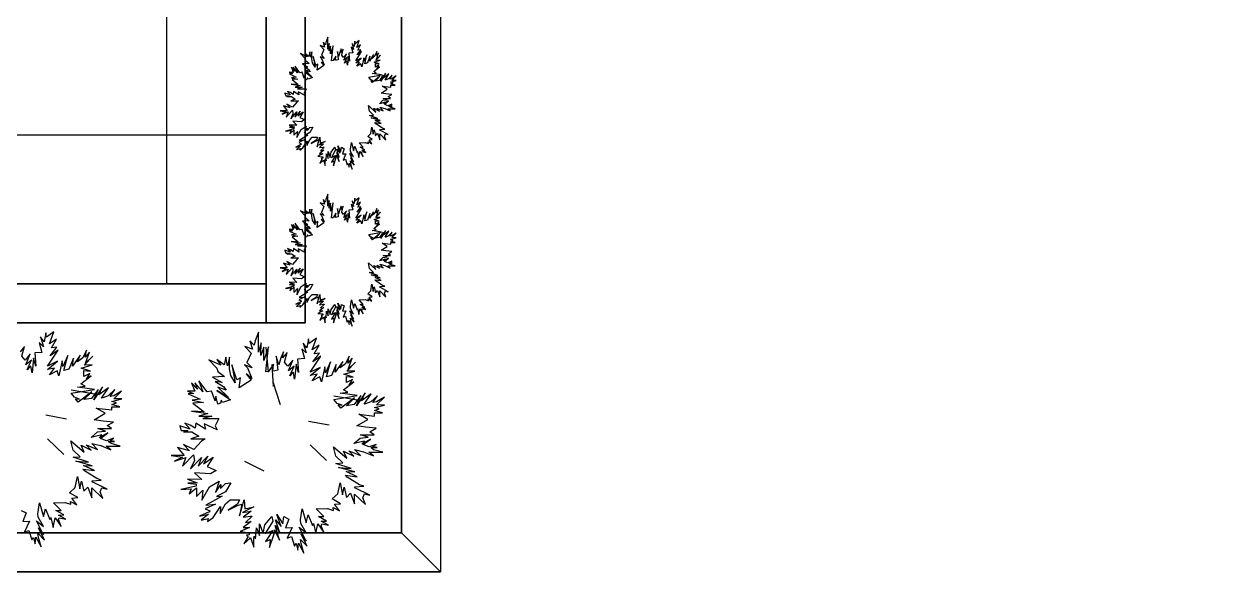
# Model space of a CAD drawing. Header units: metres. Extents: x 2 to 41.8, y 0.2 to 29.5.
# Drawn here: x 11.733 to 15.953, y 5.384 to 7.301 of the extents above; entities that cross this region are included whole.
import ezdxf

# ---------------------------------------------------------------- set-up
doc = ezdxf.new("R2010")
doc.units = ezdxf.units.M

msp = doc.modelspace()

# ---------------------------------------------------------------- linework, layer by layer
for p, q in [((12.2313, 10.688), (12.2313, 6.3923)), ((12.5806, 9.0517), (12.5806, 6.3923)), ((12.5806, 9.0517), (12.5806, 6.256)), ((12.5806, 9.0517), (12.5806, 6.256)), ((13.1902, 9.0517), (13.1902, 5.3839)), ((12.5806, 8.9153), (12.5806, 6.3923)), ((12.7169, 8.9153), (12.7169, 6.256)), ((12.7169, 8.9153), (12.7169, 6.256)), ((12.7169, 8.9153), (12.7169, 6.256)), ((13.0539, 8.9153), (13.0539, 5.5203)), ((13.0539, 8.9153), (13.0539, 5.5203)), ((13.0539, 8.9153), (13.0539, 5.5203)), ((9.3952, 6.914), (12.5806, 6.914)), ((9.3803, 6.3923), (12.5806, 6.3923)), ((9.3952, 6.3923), (12.5806, 6.3923)), ((9.5166, 6.256), (12.7169, 6.256)), ((9.5166, 6.256), (12.5806, 6.256)), ((10.4897, 6.256), (12.5806, 6.256)), ((12.5788, 6.1704), (12.5879, 6.0833)), ((12.5999, 6.1102), (12.6054, 6.0327)), ((12.6037, 6.0487), (12.6298, 5.9702)), ((11.8982, 6.0213), (11.9798, 6.0077)), ((12.8175, 5.9999), (12.8992, 5.9863)), ((11.8093, 5.9332), (11.8819, 5.9199)), ((12.7286, 5.9119), (12.8012, 5.8985)), ((11.8148, 5.8495), (11.8726, 5.7953)), ((12.7341, 5.8281), (12.7919, 5.774)), ((12.5046, 5.7714), (12.5724, 5.7378)), ((9.5166, 5.5203), (13.0539, 5.5203)), ((9.5166, 5.5203), (13.0539, 5.5203)), ((9.5166, 5.5203), (13.0539, 5.5203)), ((9.3803, 5.3839), (13.1902, 5.3839))]:
    msp.add_line(p, q)
for points in [[(10.9351, 11.5091), (10.9351, 10.688), (15.9533, 10.688), (15.9533, 7.9423), (13.1902, 7.9423), (13.1902, 9.0517), (12.5806, 9.0517), (12.5806, 6.3923), (9.3952, 6.3923), (9.3952, 11.5091), (10.9351, 11.5091)], [(13.0539, 8.9153), (13.1902, 9.0517), (13.1902, 5.3839), (13.0539, 5.5203), (13.0539, 8.9153)], [(13.0539, 8.9153), (13.0539, 5.5203), (9.5166, 5.5203), (9.5166, 6.256), (12.7169, 6.256), (12.7169, 8.9153), (13.0539, 8.9153)], [(13.0355, 7.1034), (13.0198, 7.104), (13.0351, 7.1197), (13.0199, 7.11), (13.0131, 7.1086), (13.0218, 7.1229), (13.0091, 7.11), (12.9994, 7.1059), (12.9966, 7.1054), (13.0101, 7.1268), (12.9913, 7.1121), (12.9983, 7.1292), (12.9822, 7.1015), (12.9903, 7.1235), (12.9776, 7.1044), (12.9632, 7.102), (12.978, 7.1187), (12.9522, 7.0968), (12.9472, 7.1039), (12.9546, 7.1032), (12.945, 7.107), (12.9393, 7.1152), (12.9837, 7.1233), (12.9513, 7.1283), (12.9656, 7.1305), (12.9575, 7.1353), (12.9772, 7.1518), (12.9682, 7.1449), (12.9743, 7.157), (12.9629, 7.1506), (12.9631, 7.1632), (12.976, 7.1618), (12.9578, 7.1679), (12.9789, 7.1746), (12.9637, 7.1744), (12.9803, 7.1931), (12.9663, 7.1782), (12.9739, 7.2013), (12.9659, 7.191), (12.9679, 7.2056), (12.9609, 7.1898), (12.9508, 7.1812), (12.9558, 7.1947), (12.9416, 7.172), (12.9435, 7.1886), (12.9345, 7.1656), (12.9252, 7.1627), (12.9329, 7.1942), (12.9231, 7.1712), (12.9219, 7.1832), (12.9155, 7.1518), (12.9121, 7.1623), (12.898, 7.154), (12.9075, 7.1679), (12.8938, 7.1654), (12.9131, 7.1822), (12.894, 7.1723), (12.9143, 7.2056), (12.8992, 7.1936), (12.9117, 7.2118), (12.9015, 7.2104), (12.9109, 7.2285), (12.8978, 7.2189), (12.9058, 7.2436), (12.8921, 7.2324), (12.8908, 7.2419), (12.8879, 7.2233), (12.8809, 7.2333), (12.8862, 7.2126), (12.8779, 7.2214), (12.8833, 7.2008), (12.8697, 7.1998), (12.872, 7.1718), (12.867, 7.1889), (12.8645, 7.1579), (12.8625, 7.1719), (12.8589, 7.1694), (12.855, 7.1647), (12.8636, 7.1851), (12.8527, 7.1749), (12.861, 7.1975), (12.8512, 7.1849), (12.8449, 7.1931), (12.8502, 7.2135), (12.8416, 7.2022), (12.8434, 7.2147), (12.8382, 7.2023), (12.8341, 7.1874), (12.8295, 7.2057), (12.8323, 7.1763), (12.8265, 7.175), (12.8231, 7.1746), (12.824, 7.1892), (12.8148, 7.1738), (12.8095, 7.1732), (12.8145, 7.2252), (12.8058, 7.1967), (12.8058, 7.2243), (12.8003, 7.2074), (12.8009, 7.2335), (12.7959, 7.2139), (12.7958, 7.2148), (12.7958, 7.256), (12.7895, 7.2375), (12.7877, 7.2284), (12.7794, 7.2377), (12.7844, 7.2206), (12.7697, 7.226), (12.7819, 7.2123), (12.7736, 7.1923), (12.7835, 7.1811), (12.7692, 7.1873), (12.7744, 7.1814), (12.7832, 7.159), (12.7723, 7.1685), (12.7819, 7.1559), (12.759, 7.1397), (12.7611, 7.1605), (12.7544, 7.1559), (12.7451, 7.1878), (12.7513, 7.1502), (12.7427, 7.1654), (12.7404, 7.1792), (12.7404, 7.2038), (12.7366, 7.1858), (12.7336, 7.2038), (12.7301, 7.1878), (12.7165, 7.1991), (12.7237, 7.1872), (12.7011, 7.1979), (12.7165, 7.1805), (12.7185, 7.1734), (12.731, 7.163), (12.708, 7.1619), (12.7266, 7.1504), (12.7134, 7.153), (12.7293, 7.142), (12.7341, 7.1348), (12.7183, 7.1406), (12.7384, 7.1193), (12.7165, 7.1336), (12.7421, 7.1142), (12.7272, 7.1087), (12.7246, 7.1134), (12.7231, 7.1071), (12.7182, 7.1053), (12.7144, 7.1218), (12.7134, 7.1121), (12.7063, 7.1326), (12.6977, 7.1313), (12.6823, 7.1541), (12.6897, 7.1313), (12.6746, 7.1502), (12.6795, 7.1369), (12.6685, 7.1502), (12.6745, 7.1323), (12.6606, 7.1327), (12.672, 7.128), (12.6621, 7.1268), (12.6849, 7.1156), (12.6691, 7.1137), (12.6913, 7.1086), (12.6708, 7.1072), (12.6922, 7.0895), (12.6683, 7.0909), (12.6995, 7.086), (12.6823, 7.0804), (12.7066, 7.0804), (12.6896, 7.075), (12.7201, 7.075), (12.713, 7.0597), (12.7173, 7.0516), (12.6925, 7.0645), (12.6951, 7.0532), (12.6765, 7.0656), (12.6751, 7.0548), (12.6655, 7.0614), (12.6552, 7.0657), (12.6655, 7.0532), (12.6458, 7.0598), (12.6487, 7.0499), (12.661, 7.0499), (12.6529, 7.0475), (12.6691, 7.0475), (12.6821, 7.0386), (12.6669, 7.033), (12.694, 7.033), (12.6875, 7.0278), (12.6726, 7.0102), (12.653, 7.0209), (12.6643, 7.0078), (12.6415, 7.0147), (12.6543, 6.9982), (12.6294, 6.9982), (12.6508, 6.9943), (12.6361, 6.9859), (12.6575, 6.9939), (12.6508, 6.9755), (12.6721, 6.9995), (12.674, 6.9873), (12.6663, 6.9703), (12.6874, 6.9941), (12.6808, 6.9759), (12.6994, 6.9968), (12.6907, 6.9807), (12.7097, 6.9948), (12.6981, 6.9749), (12.715, 6.9669), (12.7044, 6.9596), (12.6738, 6.9618), (12.6876, 6.9474), (12.6604, 6.9481), (12.679, 6.9408), (12.6615, 6.9404), (12.6771, 6.938), (12.6773, 6.9339), (12.6739, 6.9334), (12.6478, 6.9264), (12.6673, 6.9285), (12.6636, 6.9175), (12.6775, 6.9303), (12.6776, 6.9283), (12.6775, 6.9124), (12.69, 6.9256), (12.6878, 6.9042), (12.7026, 6.9325), (12.7207, 6.944), (12.714, 6.9208), (12.7241, 6.9373), (12.7236, 6.9291), (12.7331, 6.9395), (12.7433, 6.9405), (12.733, 6.9222), (12.7156, 6.9118), (12.7266, 6.9129), (12.6954, 6.8939), (12.7136, 6.8958), (12.6945, 6.8864), (12.703, 6.8824), (12.7024, 6.8795), (12.702, 6.8797), (12.6837, 6.8708), (12.7004, 6.8751), (12.6867, 6.8626), (12.7, 6.8664), (12.6987, 6.8596), (12.7092, 6.8681), (12.7235, 6.8912), (12.7229, 6.8765), (12.733, 6.8964), (12.7416, 6.905), (12.7597, 6.905), (12.756, 6.896), (12.7379, 6.8833), (12.7557, 6.8931), (12.7638, 6.8959), (12.7594, 6.8718), (12.7687, 6.9053), (12.7695, 6.8861), (12.7866, 6.8906), (12.765, 6.8783), (12.7816, 6.8817), (12.7666, 6.8688), (12.7804, 6.871), (12.783, 6.871), (12.7828, 6.8701), (12.7709, 6.858), (12.782, 6.8598), (12.7665, 6.8472), (12.7785, 6.8473), (12.761, 6.8386), (12.7752, 6.837), (12.7783, 6.837), (12.7782, 6.8319), (12.7729, 6.8311), (12.7757, 6.8288), (12.7678, 6.8133), (12.7793, 6.8242), (12.7807, 6.8264), (12.787, 6.8063), (12.787, 6.8239), (12.7877, 6.8293), (12.79, 6.8232), (12.7921, 6.8467), (12.7978, 6.8305), (12.7978, 6.8548), (12.8046, 6.8347), (12.8079, 6.8528), (12.8211, 6.87), (12.8228, 6.8607), (12.8085, 6.8345), (12.823, 6.8413), (12.8091, 6.818), (12.8176, 6.8221), (12.8164, 6.8056), (12.8257, 6.8341), (12.8261, 6.8424), (12.8354, 6.8209), (12.8274, 6.8514), (12.8363, 6.8361), (12.8278, 6.8633), (12.8389, 6.8496), (12.8308, 6.8748), (12.8421, 6.8552), (12.8441, 6.8701), (12.8535, 6.8649), (12.847, 6.8469), (12.8595, 6.8476), (12.8502, 6.8252), (12.8585, 6.8285), (12.864, 6.8085), (12.8675, 6.8139), (12.8707, 6.8001), (12.8716, 6.8142), (12.8817, 6.7939), (12.877, 6.8135), (12.8756, 6.8223), (12.8883, 6.808), (12.877, 6.8334), (12.8866, 6.8188), (12.873, 6.8483), (12.8866, 6.8364), (12.8759, 6.8559), (12.8757, 6.8632), (12.8785, 6.8864), (12.8865, 6.8573), (12.8904, 6.8736), (12.8987, 6.8515), (12.9003, 6.8557), (12.9048, 6.8347), (12.9086, 6.8549), (12.92, 6.8367), (12.9146, 6.851), (12.9164, 6.8549), (12.929, 6.8522), (12.915, 6.8604), (12.9252, 6.8608), (12.9099, 6.8703), (12.9197, 6.8703), (12.9056, 6.8862), (12.9268, 6.887), (12.9384, 6.883), (12.9376, 6.8891), (12.9497, 6.8818), (12.9405, 6.8959), (12.9518, 6.897), (12.9361, 6.9073), (12.9469, 6.9179), (12.9507, 6.941), (12.9554, 6.9155), (12.9586, 6.9315), (12.9628, 6.9104), (12.9706, 6.9192), (12.9783, 6.8965), (12.9783, 6.9172), (12.9991, 6.8951), (12.9942, 6.909), (12.9975, 6.9174), (13.0076, 6.9147), (12.9801, 6.9294), (12.9784, 6.9323), (12.9962, 6.9337), (12.9881, 6.9368), (12.964, 6.9528), (12.961, 6.9567), (12.9612, 6.9566), (12.9833, 6.9534), (12.9622, 6.9642), (12.9789, 6.9635), (12.9481, 6.9731), (12.9717, 6.9709), (12.9426, 6.9814), (12.956, 6.9824), (12.9425, 6.9964), (12.9381, 7.016), (12.9637, 6.9923), (12.9577, 7.0068), (12.9773, 6.9965), (12.9676, 7.0075), (12.9894, 6.9978), (12.9782, 7.0105), (12.9953, 7.0059), (13.0144, 6.9972), (13.0057, 7.005), (13.0324, 7.005), (13.0147, 7.01), (13.0092, 7.0143), (13.0217, 7.0145), (13.0128, 7.0166), (13.0198, 7.0212), (13.0063, 7.0157), (12.9946, 7.021), (13.009, 7.0323), (12.992, 7.0219), (12.9975, 7.0282), (12.9768, 7.0227), (12.9892, 7.0345), (13.0044, 7.0363), (12.9898, 7.0414), (13.016, 7.0414), (13.0076, 7.0477), (13.0197, 7.0548), (12.9995, 7.0572), (12.9826, 7.0601), (13.0038, 7.0734), (12.9863, 7.0842), (13.0165, 7.0806), (13.0163, 7.0871), (13.0318, 7.0871), (13.0162, 7.0917), (13.0251, 7.0953), (13.0161, 7.0984), (13.0355, 7.1034)], [(13.0355, 6.5534), (13.0198, 6.554), (13.0351, 6.5696), (13.0199, 6.56), (13.0131, 6.5586), (13.0218, 6.5729), (13.0091, 6.56), (12.9994, 6.5559), (12.9966, 6.5553), (13.0101, 6.5768), (12.9913, 6.5621), (12.9983, 6.5792), (12.9822, 6.5515), (12.9903, 6.5734), (12.9776, 6.5544), (12.9632, 6.552), (12.978, 6.5687), (12.9522, 6.5467), (12.9472, 6.5539), (12.9546, 6.5532), (12.945, 6.557), (12.9393, 6.5652), (12.9837, 6.5733), (12.9513, 6.5783), (12.9656, 6.5805), (12.9575, 6.5853), (12.9772, 6.6017), (12.9682, 6.5948), (12.9743, 6.607), (12.9629, 6.6006), (12.9631, 6.6132), (12.976, 6.6117), (12.9578, 6.6179), (12.9789, 6.6246), (12.9637, 6.6243), (12.9803, 6.6431), (12.9663, 6.6282), (12.9739, 6.6513), (12.9659, 6.6409), (12.9679, 6.6556), (12.9609, 6.6398), (12.9508, 6.6312), (12.9558, 6.6447), (12.9416, 6.622), (12.9435, 6.6386), (12.9345, 6.6156), (12.9252, 6.6127), (12.9329, 6.6442), (12.9231, 6.6212), (12.9219, 6.6332), (12.9155, 6.6017), (12.9121, 6.6123), (12.898, 6.604), (12.9075, 6.6178), (12.8938, 6.6154), (12.9131, 6.6322), (12.894, 6.6222), (12.9143, 6.6556), (12.8992, 6.6436), (12.9117, 6.6618), (12.9015, 6.6604), (12.9109, 6.6785), (12.8978, 6.6689), (12.9058, 6.6936), (12.8921, 6.6823), (12.8908, 6.6919), (12.8879, 6.6733), (12.8809, 6.6832), (12.8862, 6.6626), (12.8779, 6.6713), (12.8833, 6.6508), (12.8697, 6.6498), (12.872, 6.6217), (12.867, 6.6389), (12.8645, 6.6078), (12.8625, 6.6219), (12.8589, 6.6194), (12.855, 6.6146), (12.8636, 6.6351), (12.8527, 6.6248), (12.861, 6.6475), (12.8512, 6.6348), (12.8449, 6.6431), (12.8502, 6.6635), (12.8416, 6.6522), (12.8434, 6.6646), (12.8382, 6.6523), (12.8341, 6.6373), (12.8295, 6.6557), (12.8323, 6.6263), (12.8265, 6.625), (12.8231, 6.6246), (12.824, 6.6392), (12.8148, 6.6237), (12.8095, 6.6232), (12.8145, 6.6752), (12.8058, 6.6467), (12.8058, 6.6743), (12.8003, 6.6574), (12.8009, 6.6834), (12.7959, 6.6639), (12.7958, 6.6648), (12.7958, 6.7059), (12.7895, 6.6875), (12.7877, 6.6784), (12.7794, 6.6877), (12.7844, 6.6706), (12.7697, 6.676), (12.7819, 6.6623), (12.7736, 6.6422), (12.7835, 6.6311), (12.7692, 6.6373), (12.7744, 6.6314), (12.7832, 6.609), (12.7723, 6.6185), (12.7819, 6.6058), (12.759, 6.5897), (12.7611, 6.6105), (12.7544, 6.6059), (12.7451, 6.6378), (12.7513, 6.6002), (12.7427, 6.6154), (12.7404, 6.6292), (12.7404, 6.6538), (12.7366, 6.6357), (12.7336, 6.6538), (12.7301, 6.6378), (12.7165, 6.6491), (12.7237, 6.6372), (12.7011, 6.6478), (12.7165, 6.6304), (12.7185, 6.6234), (12.731, 6.613), (12.708, 6.6119), (12.7266, 6.6004), (12.7134, 6.6029), (12.7293, 6.592), (12.7341, 6.5848), (12.7183, 6.5906), (12.7384, 6.5692), (12.7165, 6.5836), (12.7421, 6.5641), (12.7272, 6.5586), (12.7246, 6.5634), (12.7231, 6.5571), (12.7182, 6.5553), (12.7144, 6.5718), (12.7134, 6.5621), (12.7063, 6.5826), (12.6977, 6.5813), (12.6823, 6.604), (12.6897, 6.5813), (12.6746, 6.6002), (12.6795, 6.5868), (12.6685, 6.6002), (12.6745, 6.5823), (12.6606, 6.5827), (12.672, 6.5779), (12.6621, 6.5768), (12.6849, 6.5656), (12.6691, 6.5636), (12.6913, 6.5585), (12.6708, 6.5571), (12.6922, 6.5395), (12.6683, 6.5409), (12.6995, 6.536), (12.6823, 6.5304), (12.7066, 6.5304), (12.6896, 6.525), (12.7201, 6.525), (12.713, 6.5097), (12.7173, 6.5016), (12.6925, 6.5144), (12.6951, 6.5032), (12.6765, 6.5156), (12.6751, 6.5048), (12.6655, 6.5113), (12.6552, 6.5156), (12.6655, 6.5032), (12.6458, 6.5098), (12.6487, 6.4999), (12.661, 6.4999), (12.6529, 6.4975), (12.6691, 6.4975), (12.6821, 6.4886), (12.6669, 6.483), (12.694, 6.483), (12.6875, 6.4777), (12.6726, 6.4602), (12.653, 6.4709), (12.6643, 6.4577), (12.6415, 6.4647), (12.6543, 6.4482), (12.6294, 6.4482), (12.6508, 6.4442), (12.6361, 6.4358), (12.6575, 6.4439), (12.6508, 6.4254), (12.6721, 6.4495), (12.674, 6.4372), (12.6663, 6.4203), (12.6874, 6.444), (12.6808, 6.4259), (12.6994, 6.4468), (12.6907, 6.4306), (12.7097, 6.4448), (12.6981, 6.4249), (12.715, 6.4168), (12.7044, 6.4096), (12.6738, 6.4118), (12.6876, 6.3974), (12.6604, 6.3981), (12.679, 6.3908), (12.6615, 6.3904), (12.6771, 6.388), (12.6773, 6.3839), (12.6739, 6.3834), (12.6478, 6.3764), (12.6673, 6.3785), (12.6636, 6.3675), (12.6775, 6.3803), (12.6776, 6.3783), (12.6775, 6.3624), (12.69, 6.3756), (12.6878, 6.3541), (12.7026, 6.3825), (12.7207, 6.394), (12.714, 6.3708), (12.7241, 6.3873), (12.7236, 6.3791), (12.7331, 6.3894), (12.7433, 6.3905), (12.733, 6.3721), (12.7156, 6.3617), (12.7266, 6.3629), (12.6954, 6.3439), (12.7136, 6.3457), (12.6945, 6.3363), (12.703, 6.3324), (12.7024, 6.3295), (12.702, 6.3296), (12.6837, 6.3208), (12.7004, 6.3251), (12.6867, 6.3126), (12.7, 6.3164), (12.6987, 6.3096), (12.7092, 6.3181), (12.7235, 6.3412), (12.7229, 6.3265), (12.733, 6.3464), (12.7416, 6.3549), (12.7597, 6.3549), (12.756, 6.346), (12.7379, 6.3333), (12.7557, 6.3431), (12.7638, 6.3459), (12.7594, 6.3217), (12.7687, 6.3553), (12.7695, 6.336), (12.7866, 6.3405), (12.765, 6.3283), (12.7816, 6.3317), (12.7666, 6.3188), (12.7804, 6.321), (12.783, 6.321), (12.7828, 6.3201), (12.7709, 6.3079), (12.782, 6.3097), (12.7665, 6.2972), (12.7785, 6.2972), (12.761, 6.2885), (12.7752, 6.287), (12.7783, 6.287), (12.7782, 6.2819), (12.7729, 6.281), (12.7757, 6.2787), (12.7678, 6.2633), (12.7793, 6.2742), (12.7807, 6.2764), (12.787, 6.2562), (12.787, 6.2739), (12.7877, 6.2793), (12.79, 6.2732), (12.7921, 6.2966), (12.7978, 6.2804), (12.7978, 6.3047), (12.8046, 6.2847), (12.8079, 6.3027), (12.8211, 6.3199), (12.8228, 6.3106), (12.8085, 6.2844), (12.823, 6.2913), (12.8091, 6.268), (12.8176, 6.2721), (12.8164, 6.2556), (12.8257, 6.2841), (12.8261, 6.2923), (12.8354, 6.2709), (12.8274, 6.3014), (12.8363, 6.2861), (12.8278, 6.3133), (12.8389, 6.2996), (12.8308, 6.3248), (12.8421, 6.3052), (12.8441, 6.3201), (12.8535, 6.3149), (12.847, 6.2969), (12.8595, 6.2976), (12.8502, 6.2752), (12.8585, 6.2784), (12.864, 6.2585), (12.8675, 6.2639), (12.8707, 6.2501), (12.8716, 6.2642), (12.8817, 6.2439), (12.877, 6.2634), (12.8756, 6.2723), (12.8883, 6.258), (12.877, 6.2834), (12.8866, 6.2688), (12.873, 6.2982), (12.8866, 6.2864), (12.8759, 6.3059), (12.8757, 6.3132), (12.8785, 6.3364), (12.8865, 6.3073), (12.8904, 6.3236), (12.8987, 6.3015), (12.9003, 6.3057), (12.9048, 6.2847), (12.9086, 6.3049), (12.92, 6.2867), (12.9146, 6.301), (12.9164, 6.3048), (12.929, 6.3022), (12.915, 6.3104), (12.9252, 6.3108), (12.9099, 6.3203), (12.9197, 6.3203), (12.9056, 6.3362), (12.9268, 6.337), (12.9384, 6.333), (12.9376, 6.3391), (12.9497, 6.3317), (12.9405, 6.3459), (12.9518, 6.347), (12.9361, 6.3573), (12.9469, 6.3679), (12.9507, 6.391), (12.9554, 6.3655), (12.9586, 6.3814), (12.9628, 6.3603), (12.9706, 6.3692), (12.9783, 6.3465), (12.9783, 6.3672), (12.9991, 6.3451), (12.9942, 6.359), (12.9975, 6.3674), (13.0076, 6.3646), (12.9801, 6.3794), (12.9784, 6.3823), (12.9962, 6.3837), (12.9881, 6.3868), (12.964, 6.4028), (12.961, 6.4067), (12.9612, 6.4066), (12.9833, 6.4034), (12.9622, 6.4142), (12.9789, 6.4135), (12.9481, 6.4231), (12.9717, 6.4209), (12.9426, 6.4314), (12.956, 6.4323), (12.9425, 6.4464), (12.9381, 6.466), (12.9637, 6.4423), (12.9577, 6.4568), (12.9773, 6.4465), (12.9676, 6.4574), (12.9894, 6.4478), (12.9782, 6.4605), (12.9953, 6.4559), (13.0144, 6.4472), (13.0057, 6.4549), (13.0324, 6.4549), (13.0147, 6.46), (13.0092, 6.4643), (13.0217, 6.4645), (13.0128, 6.4666), (13.0198, 6.4712), (13.0063, 6.4657), (12.9946, 6.4709), (13.009, 6.4823), (12.992, 6.4719), (12.9975, 6.4782), (12.9768, 6.4727), (12.9892, 6.4845), (13.0044, 6.4863), (12.9898, 6.4913), (13.016, 6.4913), (13.0076, 6.4977), (13.0197, 6.5048), (12.9995, 6.5072), (12.9826, 6.51), (13.0038, 6.5234), (12.9863, 6.5342), (13.0165, 6.5305), (13.0163, 6.5371), (13.0318, 6.5371), (13.0162, 6.5417), (13.0251, 6.5453), (13.0161, 6.5484), (13.0355, 6.5534)], [(12.5806, 6.3923), (12.5806, 6.256), (9.5166, 6.256), (9.3803, 6.3923), (12.5806, 6.3923)], [(12.0754, 5.9892), (12.0467, 5.9901), (12.0746, 6.0163), (12.0467, 6.0001), (12.0343, 5.9979), (12.0502, 6.0218), (12.0269, 6.0002), (12.0091, 5.9933), (12.0039, 5.9924), (12.0288, 6.0283), (11.9942, 6.0037), (12.007, 6.0322), (11.9774, 5.986), (11.9922, 6.0227), (11.9689, 5.9908), (11.9425, 5.9868), (11.9697, 6.0147), (11.9222, 5.978), (11.913, 5.99), (11.9265, 5.9888), (11.909, 5.9952), (11.8984, 6.0089), (11.9801, 6.0225), (11.9205, 6.0308), (11.9469, 6.0345), (11.9319, 6.0425), (11.9683, 6.07), (11.9517, 6.0585), (11.9628, 6.0788), (11.9419, 6.0681), (11.9422, 6.0892), (11.9659, 6.0867), (11.9326, 6.097), (11.9714, 6.1083), (11.9433, 6.1078), (11.9739, 6.1392), (11.9482, 6.1143), (11.9621, 6.1529), (11.9474, 6.1356), (11.9512, 6.1601), (11.9382, 6.1336), (11.9196, 6.1193), (11.9289, 6.1419), (11.9028, 6.1039), (11.9062, 6.1317), (11.8897, 6.0931), (11.8726, 6.0883), (11.8866, 6.141), (11.8686, 6.1026), (11.8664, 6.1226), (11.8547, 6.07), (11.8484, 6.0876), (11.8225, 6.0738), (11.84, 6.097), (11.8147, 6.0928), (11.8503, 6.1209), (11.8151, 6.1043), (11.8524, 6.1601), (11.8247, 6.14), (11.8477, 6.1705), (11.8289, 6.1681), (11.8462, 6.1984), (11.8222, 6.1823), (11.8369, 6.2236), (11.8117, 6.2049), (11.8093, 6.2209), (11.8039, 6.1897), (11.791, 6.2064), (11.8008, 6.1718), (11.7855, 6.1864), (11.7954, 6.1521), (11.7705, 6.1504), (11.7746, 6.1035), (11.7655, 6.1322), (11.7608, 6.0802), (11.7571, 6.1037), (11.7505, 6.0995), (11.7434, 6.0916), (11.7592, 6.1258), (11.7391, 6.1087), (11.7544, 6.1466), (11.7364, 6.1254), (11.7249, 6.1392), (11.7346, 6.1733), (11.7188, 6.1545)], [(12.9947, 5.9678), (12.966, 5.9687), (12.994, 5.9949), (12.9661, 5.9787), (12.9536, 5.9765), (12.9695, 6.0004), (12.9462, 5.9788), (12.9284, 5.9719), (12.9232, 5.971), (12.9481, 6.0069), (12.9135, 5.9823), (12.9263, 6.0109), (12.8968, 5.9646), (12.9115, 6.0013), (12.8882, 5.9694), (12.8618, 5.9654), (12.889, 5.9933), (12.8416, 5.9566), (12.8323, 5.9686), (12.8459, 5.9674), (12.8283, 5.9738), (12.8177, 5.9875), (12.8994, 6.0011), (12.8398, 6.0094), (12.8662, 6.0131), (12.8512, 6.0211), (12.8876, 6.0486), (12.871, 6.0371), (12.8821, 6.0574), (12.8612, 6.0467), (12.8615, 6.0679), (12.8853, 6.0654), (12.8519, 6.0757), (12.8907, 6.0869), (12.8626, 6.0865), (12.8932, 6.1178), (12.8675, 6.0929), (12.8814, 6.1316), (12.8667, 6.1142), (12.8705, 6.1387), (12.8576, 6.1122), (12.8389, 6.0979), (12.8482, 6.1205), (12.8221, 6.0825), (12.8255, 6.1103), (12.809, 6.0717), (12.7919, 6.067), (12.8059, 6.1196), (12.7879, 6.0812), (12.7857, 6.1013), (12.7741, 6.0486), (12.7677, 6.0662), (12.7418, 6.0525), (12.7593, 6.0756), (12.734, 6.0715), (12.7696, 6.0995), (12.7344, 6.0829), (12.7717, 6.1387), (12.744, 6.1186), (12.7671, 6.1491), (12.7482, 6.1467), (12.7655, 6.177), (12.7415, 6.161), (12.7563, 6.2023), (12.731, 6.1835), (12.7286, 6.1995), (12.7232, 6.1683), (12.7103, 6.185), (12.7201, 6.1505), (12.7048, 6.1651), (12.7147, 6.1307), (12.6898, 6.129), (12.694, 6.0821), (12.6848, 6.1108), (12.6801, 6.0588), (12.6764, 6.0823), (12.6699, 6.0781), (12.6627, 6.0702), (12.6785, 6.1045), (12.6584, 6.0873), (12.6737, 6.1252), (12.6557, 6.104), (12.6442, 6.1178), (12.6539, 6.152), (12.6381, 6.1331), (12.6414, 6.1539), (12.6317, 6.1332), (12.6243, 6.1082), (12.6158, 6.1389), (12.6209, 6.0897), (12.6102, 6.0875), (12.6039, 6.0869), (12.6057, 6.1113), (12.5887, 6.0854), (12.5791, 6.0845), (12.5882, 6.1715), (12.5722, 6.1238), (12.5722, 6.1701), (12.562, 6.1417), (12.5632, 6.1853), (12.5539, 6.1527), (12.5539, 6.1542), (12.5539, 6.2229), (12.5422, 6.1921), (12.5389, 6.1769), (12.5237, 6.1925), (12.5328, 6.1638), (12.5059, 6.1729), (12.5282, 6.1499), (12.513, 6.1164), (12.5311, 6.0978), (12.5049, 6.1081), (12.5145, 6.0982), (12.5306, 6.0608), (12.5105, 6.0767), (12.5282, 6.0555), (12.4861, 6.0285), (12.49, 6.0633), (12.4776, 6.0556), (12.4605, 6.1089), (12.4719, 6.046), (12.4562, 6.0714), (12.4519, 6.0946), (12.4519, 6.1357), (12.445, 6.1055), (12.4394, 6.1357), (12.4329, 6.1089), (12.408, 6.1278), (12.4212, 6.108), (12.3795, 6.1258), (12.4079, 6.0967), (12.4116, 6.0848), (12.4346, 6.0674), (12.3923, 6.0656), (12.4266, 6.0463), (12.4023, 6.0507), (12.4315, 6.0323), (12.4402, 6.0203), (12.4112, 6.0299), (12.4482, 5.9943), (12.408, 6.0183), (12.455, 5.9857), (12.4277, 5.9765), (12.4228, 5.9844), (12.4201, 5.974), (12.4111, 5.9709), (12.404, 5.9985), (12.4023, 5.9823), (12.3891, 6.0165), (12.3734, 6.0145), (12.345, 6.0525), (12.3586, 6.0144), (12.3307, 6.0461), (12.3399, 6.0237), (12.3195, 6.0461), (12.3307, 6.0161), (12.305, 6.0167), (12.326, 6.0088), (12.3079, 6.0069), (12.3497, 5.9882), (12.3208, 5.9849), (12.3616, 5.9764), (12.3237, 5.974), (12.3632, 5.9445), (12.3193, 5.9468), (12.3766, 5.9386), (12.345, 5.9293), (12.3898, 5.9293), (12.3585, 5.9203), (12.4145, 5.9203), (12.4015, 5.8947), (12.4094, 5.8811), (12.3637, 5.9026), (12.3686, 5.8838), (12.3343, 5.9045), (12.3317, 5.8865), (12.314, 5.8974), (12.2952, 5.9046), (12.314, 5.8838), (12.2779, 5.8949), (12.2833, 5.8782), (12.3057, 5.8782), (12.2908, 5.8743), (12.3207, 5.8743), (12.3447, 5.8594), (12.3167, 5.85), (12.3664, 5.85), (12.3546, 5.8412), (12.3271, 5.8119), (12.291, 5.8297), (12.3119, 5.8078), (12.27, 5.8193), (12.2935, 5.7918), (12.2476, 5.7918), (12.2871, 5.7851), (12.2599, 5.7711), (12.2993, 5.7845), (12.287, 5.7537), (12.3262, 5.7939), (12.3297, 5.7734), (12.3155, 5.7451), (12.3543, 5.7848), (12.3422, 5.7545), (12.3764, 5.7895), (12.3605, 5.7624), (12.3954, 5.786), (12.3741, 5.7527), (12.4052, 5.7393), (12.3856, 5.7273), (12.3293, 5.7309), (12.3548, 5.7067), (12.3047, 5.7079), (12.3388, 5.6957), (12.3066, 5.695), (12.3354, 5.6911), (12.3358, 5.6842), (12.3296, 5.6833), (12.2815, 5.6717), (12.3173, 5.6751), (12.3106, 5.6568), (12.3362, 5.6782), (12.3364, 5.6749), (12.3361, 5.6482), (12.3592, 5.6703), (12.3551, 5.6344), (12.3823, 5.6819), (12.4156, 5.7011), (12.4032, 5.6622), (12.4219, 5.6899), (12.421, 5.6761), (12.4385, 5.6935), (12.4572, 5.6952), (12.4382, 5.6646), (12.4062, 5.6472), (12.4265, 5.649), (12.3691, 5.6173), (12.4025, 5.6204), (12.3674, 5.6047), (12.383, 5.598), (12.382, 5.5932), (12.3813, 5.5935), (12.3475, 5.5787), (12.3784, 5.5859), (12.3531, 5.5649), (12.3775, 5.5713), (12.3752, 5.5599), (12.3944, 5.5741), (12.4208, 5.6128), (12.4197, 5.5882), (12.4382, 5.6215), (12.4541, 5.6358), (12.4874, 5.6358), (12.4805, 5.6208), (12.4473, 5.5996), (12.48, 5.6159), (12.495, 5.6207), (12.4868, 5.5802), (12.5039, 5.6364), (12.5054, 5.6042), (12.5369, 5.6117), (12.4971, 5.5912), (12.5277, 5.5969), (12.5001, 5.5753), (12.5256, 5.579), (12.5302, 5.579), (12.5299, 5.5774), (12.508, 5.5571), (12.5284, 5.5602), (12.5, 5.5392), (12.522, 5.5392), (12.4897, 5.5247), (12.5159, 5.5221), (12.5216, 5.5221), (12.5214, 5.5136), (12.5116, 5.5121), (12.5168, 5.5083), (12.5023, 5.4824), (12.5235, 5.5007), (12.5261, 5.5044), (12.5376, 5.4706), (12.5376, 5.5001), (12.5388, 5.5092), (12.5431, 5.499), (12.547, 5.5383), (12.5575, 5.5111), (12.5575, 5.5518), (12.5699, 5.5183), (12.576, 5.5485), (12.6003, 5.5772), (12.6034, 5.5617), (12.5771, 5.5178), (12.6038, 5.5293), (12.5782, 5.4902), (12.5939, 5.4971), (12.5916, 5.4696), (12.6088, 5.5173), (12.6096, 5.5311), (12.6267, 5.4952), (12.6119, 5.5462), (12.6283, 5.5205), (12.6127, 5.5661), (12.6331, 5.5431), (12.6182, 5.5853), (12.6389, 5.5525), (12.6427, 5.5775), (12.6599, 5.5687), (12.648, 5.5386), (12.671, 5.5398), (12.6539, 5.5023), (12.6691, 5.5078), (12.6792, 5.4744), (12.6857, 5.4834), (12.6915, 5.4603), (12.6933, 5.484), (12.7118, 5.4499), (12.7032, 5.4827), (12.7006, 5.4975), (12.7239, 5.4736), (12.7032, 5.5161), (12.7209, 5.4916), (12.6958, 5.5409), (12.7208, 5.5211), (12.7012, 5.5537), (12.7008, 5.5659), (12.7059, 5.6047), (12.7207, 5.556), (12.7279, 5.5834), (12.743, 5.5464), (12.746, 5.5534), (12.7544, 5.5183), (12.7614, 5.5521), (12.7823, 5.5216), (12.7724, 5.5456), (12.7756, 5.552), (12.7988, 5.5475), (12.7731, 5.5612), (12.7918, 5.5619), (12.7638, 5.5777), (12.7817, 5.5778), (12.7559, 5.6044), (12.7949, 5.6057), (12.8162, 5.599), (12.8147, 5.6093), (12.8369, 5.597), (12.82, 5.6206), (12.8408, 5.6225), (12.8119, 5.6397), (12.8317, 5.6574), (12.8388, 5.6961), (12.8474, 5.6534), (12.8532, 5.6801), (12.861, 5.6448), (12.8753, 5.6596), (12.8895, 5.6217), (12.8895, 5.6563), (12.9279, 5.6193), (12.9188, 5.6425), (12.9248, 5.6566), (12.9434, 5.652), (12.8929, 5.6767), (12.8898, 5.6815), (12.9224, 5.6839), (12.9075, 5.6891), (12.8633, 5.7158), (12.8577, 5.7223), (12.8582, 5.7222), (12.8987, 5.7168), (12.86, 5.7349), (12.8906, 5.7337), (12.834, 5.7498), (12.8773, 5.7461), (12.8239, 5.7637), (12.8486, 5.7652), (12.8237, 5.7888), (12.8155, 5.8215), (12.8628, 5.7818), (12.8516, 5.8062), (12.8877, 5.789), (12.8699, 5.8072), (12.91, 5.7912), (12.8893, 5.8123), (12.9207, 5.8046), (12.9559, 5.7902), (12.94, 5.8031), (12.9892, 5.8031), (12.9566, 5.8114), (12.9464, 5.8188), (12.9694, 5.819), (12.9531, 5.8225), (12.9658, 5.8303), (12.9411, 5.8211), (12.9195, 5.8298), (12.946, 5.8488), (12.9147, 5.8314), (12.9249, 5.8419), (12.8869, 5.8327), (12.9096, 5.8525), (12.9377, 5.8554), (12.9106, 5.8639), (12.9589, 5.8639), (12.9435, 5.8746), (12.9657, 5.8865), (12.9286, 5.8904), (12.8974, 5.8953), (12.9364, 5.9176), (12.9043, 5.9356), (12.9598, 5.9295), (12.9595, 5.9405), (12.988, 5.9405), (12.9593, 5.9482), (12.9757, 5.9542), (12.959, 5.9594), (12.9947, 5.9678)], [(11.7234, 5.5989), (11.7406, 5.5901), (11.7287, 5.56), (11.7517, 5.5612), (11.7346, 5.5237), (11.7498, 5.5292), (11.7599, 5.4958), (11.7664, 5.5048), (11.7722, 5.4817), (11.774, 5.5054), (11.7924, 5.4713), (11.7839, 5.5041), (11.7813, 5.5189), (11.8046, 5.495), (11.7839, 5.5375), (11.8016, 5.513), (11.7765, 5.5623), (11.8015, 5.5425), (11.7818, 5.575), (11.7815, 5.5872), (11.7866, 5.6261), (11.8014, 5.5774), (11.8086, 5.6048), (11.8237, 5.5678), (11.8267, 5.5748), (11.8351, 5.5396), (11.8421, 5.5735), (11.8629, 5.543), (11.8531, 5.5669), (11.8563, 5.5733), (11.8795, 5.5689), (11.8538, 5.5826), (11.8725, 5.5833), (11.8444, 5.5991), (11.8624, 5.5992), (11.8366, 5.6258), (11.8756, 5.6271), (11.8969, 5.6204), (11.8954, 5.6307), (11.9176, 5.6183), (11.9007, 5.642), (11.9215, 5.6439), (11.8925, 5.6611), (11.9124, 5.6788), (11.9195, 5.7175), (11.9281, 5.6748), (11.9339, 5.7015), (11.9417, 5.6662), (11.956, 5.681), (11.9702, 5.6431), (11.9702, 5.6777), (12.0086, 5.6407), (11.9994, 5.6639), (12.0055, 5.678), (12.0241, 5.6734), (11.9736, 5.6981), (11.9704, 5.7029), (12.0031, 5.7053), (11.9882, 5.7105), (11.944, 5.7372), (11.9384, 5.7437), (11.9388, 5.7436), (11.9794, 5.7382), (11.9407, 5.7563), (11.9713, 5.7551), (11.9147, 5.7711), (11.958, 5.7675), (11.9046, 5.7851), (11.9292, 5.7866), (11.9044, 5.8102), (11.8962, 5.8429), (11.9435, 5.8032), (11.9323, 5.8276), (11.9684, 5.8104), (11.9506, 5.8286), (11.9906, 5.8125), (11.97, 5.8337), (12.0014, 5.826), (12.0366, 5.8115), (12.0207, 5.8244), (12.0699, 5.8244), (12.0373, 5.8328), (12.0271, 5.8401), (12.0501, 5.8404), (12.0338, 5.8439), (12.0465, 5.8517), (12.0218, 5.8424), (12.0002, 5.8512), (12.0267, 5.8701), (11.9954, 5.8528), (12.0056, 5.8633), (11.9676, 5.8541), (11.9903, 5.8738), (12.0183, 5.8768), (11.9913, 5.8853), (12.0396, 5.8853), (12.0242, 5.896), (12.0463, 5.9078), (12.0093, 5.9118), (11.9781, 5.9166), (12.0171, 5.9389), (11.985, 5.957), (12.0404, 5.9509), (12.0402, 5.9619), (12.0687, 5.9619), (12.04, 5.9696), (12.0564, 5.9756), (12.0397, 5.9808), (12.0754, 5.9892)], [(13.0539, 5.5203), (13.1902, 5.3839), (9.3803, 5.3839), (9.5166, 5.5203), (13.0539, 5.5203)]]:
    msp.add_lwpolyline(points)
msp.add_lwpolyline([(12.5806, 8.9153), (12.7169, 8.9153), (12.7169, 6.256), (12.5806, 6.256)], close=True)

doc.saveas('drawing.dxf')
